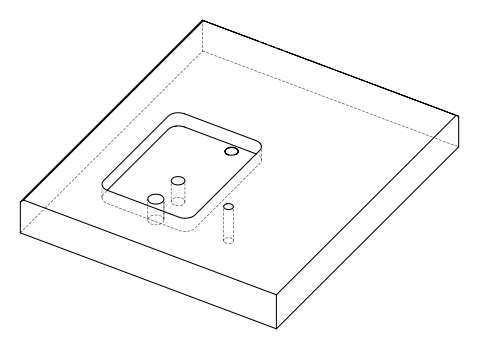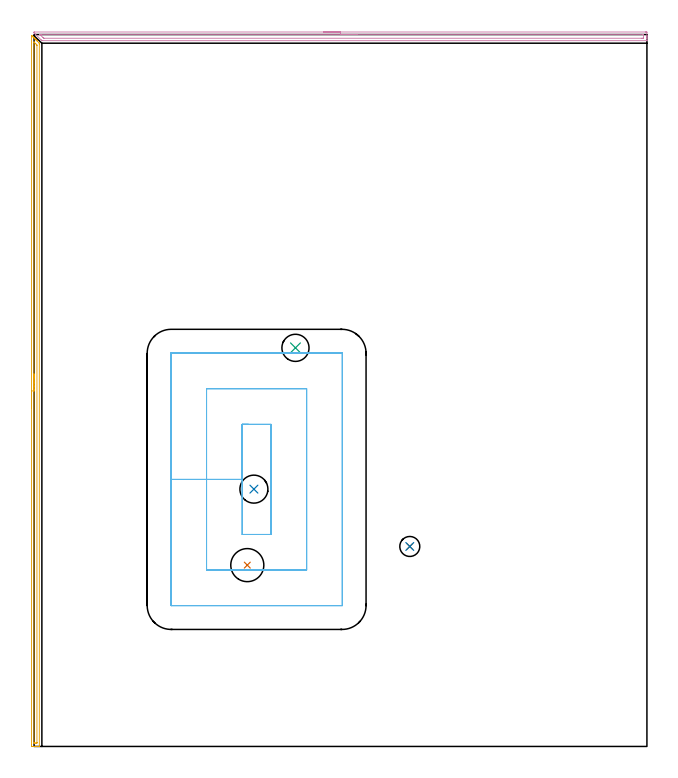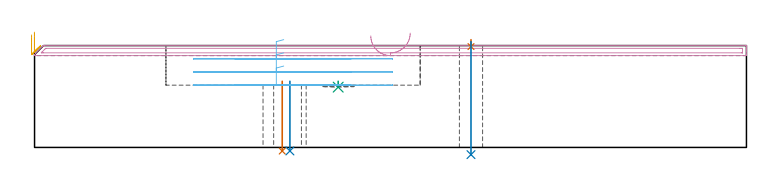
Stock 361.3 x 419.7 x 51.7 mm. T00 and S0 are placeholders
(PLAN: 8 operations, 6 tool changes, 20.1 min)
(1 INDEXABLE_INSERT_DRILL_THROUGH_HOLE_FROM_SOLID | STEP1HOLE | NXT0302_010 | 0.15 min | 15416 mm3)
(2 INDEXABLE_INSERT_DRILL_THROUGH_HOLE_FROM_SOLID_1 | STEP1HOLE_2 | NXT0302_004 | 0.15 min | 11033 mm3)
(3 INDEXABLE_INSERT_DRILL_BLIND_HOLE_FROM_SOLID | STEP1POCKET | NXT0302_003 | 0.02 min | 4193 mm3)
(4 AREA_MILL | FG_CHAMFER_SURFACE | UGT0205_001 | 5.94 min | 4701 mm3)
(5 AREA_MILL_1 | FG_CHAMFER_SURFACE_1 | UGT0205_001 | 6.85 min | 4401 mm3)
(6 MILL_RECTANGULAR_POCKET | POCKET_RECTANGULAR_STRAIGHT | UGT0201_006 | Follow Part, ap 7, ae 75% | 6.69 min | 441012 mm3)
(7 SPOT_DRILL | STEP1HOLE_1 | NXT0321_9005460120000 | 0.03 min | 3 mm3)
(8 DRILL_THROUGH_HOLE_INTO_CENTER | STEP1HOLE_1 | NXT0301_089 | 0.23 min | 5630 mm3)
(TOOL NXT0302_010 | Index. Insert Drill 19.5mm [880-D1950L25-05] | D19.5 PA176 FL98 Z2)
(TOOL NXT0302_004 | Index. Insert Drill 16.5mm [880-D1650L20-05] | D16.5 PA176 FL83 Z2)
(TOOL NXT0302_003 | Index. Insert Drill 16mm [880-D1600L20-05] | D16 PA176 FL80 Z2)
(TOOL UGT0205_001 | Chamfer Mill 20 x 3 x 45 deg. | D20 FL50 Z2)
(TOOL UGT0201_006 | End Mill 28 mm | D28 FL25 Z2)
(TOOL NXT0321_9005460120000 | NC Spot Drill, 142deg, 12mm, Carbide, Uncoated | D12 PA142 FL30 Z2)
(TOOL NXT0301_089 | Carbide Drill 11.8mm [860.1-1180-035A1-MM 2214] | D11.8 PA140 FL55 Z2)
(OP 1 INDEXABLE_INSERT_DRILL_THROUGH_HOLE_FROM_SOLID)
G17 G21 G94 G90
T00 M6
G54
G17 G0 G90 X125.7 Y106.9 S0 M3
G43 Z61.7 H1
G94 G81 G98 Z-1.84 F250. R33.6
G80
M5
M2
(OP 2 INDEXABLE_INSERT_DRILL_THROUGH_HOLE_FROM_SOLID_1)
G17 G21 G94 G90
T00 M6
G54
G17 G0 G90 X129.6 Y151.7 S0 M3
G43 Z61.7 H1
G94 G81 G98 Z-1.788 F250. R33.6
G80
M5
M2
(OP 3 INDEXABLE_INSERT_DRILL_BLIND_HOLE_FROM_SOLID)
G17 G21 G94 G90
T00 M6
G54
G17 G0 G90 X154.1 Y235. S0 M3
G43 Z61.7 H1
G94 G81 G98 Z30.6 F250. R33.6
G80
M5
M2
(OP 4 AREA_MILL)
G17 G21 G94 G90
T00 M6
G54
G17 G0 G90 X170.65 Y421.2 S1061 M3
G43 Z61.7 H0
Z56.6
G94 G1 X170.688 Z55.728 F250.
X170.802 Z54.863
X170.991 Z54.012
X171.253 Z53.18
X171.587 Z52.374
X171.99 Z51.6
X172.458 Z50.864
X172.99 Z50.172
X173.579 Z49.529
X174.222 Z48.939
X174.914 Z48.408
X175.65 Z47.94
X176.424 Z47.537
X177.23 Z47.203
X178.062 Z46.941
X178.913 Z46.752
X179.778 Z46.638
X180.65 Z46.6
X360.311
X360.681 Y421.199 Z46.601
X361.046 Y421.196 Z46.602
X361.29 Y421.192 Z46.604
X361.3 Y420.838 Z46.958
Y419.088 Z48.707
Y418.551 Z49.246
Y418.212 Z49.584
Y417.676 Z50.12
Y417.337 Z50.457
Y416.38 Z51.42
X361.297 Y416.237 Z51.555
X361.29 Y416.102 Z51.689
X361.127 Y416.1 Z51.7
X5.087
X4.6 Y416.107 Z51.693
X4.571 Y416.132 Z51.668
X4.285 Y416.415 Z51.385
X4.237 Y416.462 Z51.337
X0.619 Y420.079 Z47.718
X0.239 Y420.461 Z47.339
X0.024 Y420.679 Z47.12
X0.002 Y420.709 Z47.088
X0. Y420.908 Z46.891
Y421.192 Z46.606
X0.085 Y421.2 Z46.6
X180.65
Y419.786 Z48.014
X358.894 Y419.785 Z48.015
X359.076 Y419.784 Z48.016
X359.245 Y419.781 Z48.019
X359.282 Y419.779 Z48.021
X359.29 Y419.76 Z48.04
X359.293 Y419.729 Z48.071
X359.299 Y419.566 Z48.234
Y417.815 Z49.985
X359.296 Y417.682 Z50.118
X359.29 Y417.576 Z50.224
X359.285 Y417.521 Z50.279
X359.249 Y417.52 Z50.28
X358.894 Y417.516 Z50.284
X358.713 Y417.515 Z50.285
X358. Y417.514 Z50.286
X5.799 Y417.515 Z50.285
X5.711 Y417.516 Z50.284
X5.667 Y417.519 Z50.281
X5.649 Y417.521 Z50.279
X5.583 Y417.578 Z50.222
X5.245 Y417.908 Z49.892
X5.087 Y418.063 Z49.737
X4.063 Y419.088 Z48.712
X3.938 Y419.215 Z48.585
X3.707 Y419.455 Z48.345
X3.397 Y419.779 Z48.021
X3.485 Y419.781 Z48.019
X4.193 Y419.785 Z48.015
X4.374 Y419.786 Z48.014
X180.65
X181.522 Z48.052
X182.386 Z48.166
X183.238 Z48.355
X184.07 Z48.617
X184.876 Z48.951
X185.65 Z49.354
X186.386 Z49.823
X187.078 Z50.354
X187.721 Z50.943
X188.31 Z51.586
X188.841 Z52.278
X189.31 Z53.014
X189.713 Z53.788
X190.047 Z54.594
X190.309 Z55.426
X190.498 Z56.278
X190.612 Z57.143
X190.65 Z58.014
G0 Z61.7
M5
M2
(OP 5 AREA_MILL_1)
G17 G21 G94 G90
T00 M6
G54
G17 G0 G90 X-1.5 Y199.6 S1061 M3
G43 Z61.7 H0
Z57.1
G94 G1 Y199.638 Z56.228 F250.
Y199.752 Z55.364
Y199.941 Z54.512
Y200.203 Z53.68
Y200.537 Z52.874
Y200.94 Z52.1
Y201.409 Z51.364
Y201.94 Z50.672
Y202.529 Z50.029
Y203.172 Z49.44
Y203.864 Z48.908
Y204.6 Z48.44
Y205.374 Z48.037
Y206.18 Z47.703
Y207.012 Z47.441
Y207.864 Z47.252
Y208.729 Z47.138
Y209.6 Z47.1
Y418.939
X-1.495 Y419.181 Z47.103
X-1.494 Y419.183 Z47.105
X-1.48 Y419.181 Z47.119
X-1.231 Y418.931 Z47.369
X-1.183 Y418.883 Z47.416
X-0.974 Y418.676 Z47.622
X-0.885 Y418.586 Z47.714
X-0.767 Y418.468 Z47.832
X-0.678 Y418.38 Z47.918
X-0.587 Y418.288 Z48.012
X-0.474 Y418.174 Z48.126
X-0.382 Y418.084 Z48.214
X-0.29 Y417.99 Z48.31
X-0.18 Y417.881 Z48.419
X-0.087 Y417.789 Z48.509
X0.008 Y417.693 Z48.607
X0.113 Y417.587 Z48.713
X0.209 Y417.493 Z48.805
X0.306 Y417.395 Z48.905
X0.407 Y417.293 Z49.006
X0.504 Y417.198 Z49.1
X0.603 Y417.097 Z49.203
X0.701 Y417. Z49.3
X0.8 Y416.902 Z49.396
X0.901 Y416.799 Z49.5
X0.994 Y416.706 Z49.594
X1.096 Y416.606 Z49.692
X1.199 Y416.502 Z49.798
X1.288 Y416.413 Z49.887
X1.391 Y416.311 Z49.987
X1.496 Y416.204 Z50.096
X1.581 Y416.119 Z50.181
X1.687 Y416.015 Z50.283
X1.794 Y415.906 Z50.393
X1.875 Y415.825 Z50.474
X1.982 Y415.719 Z50.578
X3.017 Y414.684 Z51.615
X3.032 Y414.668 Z51.629
X3.102 Y414.595 Z51.68
X3.1 Y414.12 Z51.7
Y0.168
X3.097 Y0.01 Z51.688
X3.07 Y0.007 Z51.661
X2.704 Y0. Z51.303
X2.354 Z50.953
X1.687 Z50.282
X0.466 Z49.063
X-0.087 Z48.508
X-0.697 Z47.898
X-0.974 Y0.001 Z47.622
X-1.219 Y0.003 Z47.377
X-1.491 Y0.008 Z47.105
X-1.494 Y0.091 Z47.103
X-1.499 Y0.615 Z47.101
X-1.5 Y1.145 Z47.1
Y209.6
X-0.086 Z48.514
Y415.012
X-0.079 Y415.234 Z48.521
X-0.071 Y415.311 Z48.529
X-0.018 Y415.263 Z48.582
X0.039 Y415.209 Z48.639
X0.237 Y415.013 Z48.837
X0.8 Y414.45 Z49.4
X1.129 Y414.12 Z49.729
X1.463 Y413.78 Z50.063
X1.679 Y413.557 Z50.279
X1.682 Y413.451 Z50.282
X1.686 Y413.228 Z50.286
Y2.402
X1.684 Y2.178 Z50.284
X1.682 Y2.067 Z50.282
X1.679 Y2.02 Z50.279
X1.595 Y2.01 Z50.195
X1.196 Y2.002 Z49.796
X0.8 Y2.001 Z49.4
X0.31 Z48.91
X0.055 Y2.006 Z48.655
X-0.049 Y2.01 Z48.551
X-0.079 Y2.019 Z48.521
X-0.082 Y2.067 Z48.519
X-0.084 Y2.178 Z48.516
X-0.086 Y2.4 Z48.514
Y209.6
Y210.472 Z48.552
Y211.337 Z48.666
Y212.188 Z48.855
Y213.02 Z49.117
Y213.826 Z49.451
Y214.6 Z49.854
Y215.336 Z50.323
Y216.028 Z50.854
Y216.671 Z51.443
Y217.261 Z52.086
Y217.792 Z52.778
Y218.26 Z53.514
Y218.663 Z54.288
Y218.997 Z55.094
Y219.259 Z55.926
Y219.448 Z56.778
Y219.562 Z57.643
Y219.6 Z58.514
G0 Z61.7
M5
M2
(OP 6 MILL_RECTANGULAR_POCKET)
G17 G21 G94 G90
T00 M6
G54
G17 G0 G90 X126.451 Y189.9 S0 M3
G43 Z61.7 H0
Z54.7
G94 G1 X122.7 Z53.695 F250.
Y157.45 Z45.
Y125. F500.
X139.7
Y189.9
X122.7
Y157.45
X101.7
Y104.
X160.7
Y210.9
X101.7
Y157.45
X80.7
Y83.1
X80.705 Y83.045
X80.745 Y83.005
X80.8 Y83.
X181.6
X181.655 Y83.005
X181.695 Y83.045
X181.7 Y83.1
Y231.8
X181.695 Y231.855
X181.655 Y231.895
X181.6 Y231.9
X80.8
X80.745 Y231.895
X80.705 Y231.855
X80.7 Y231.8
Y157.45
Y156.45
G0 X126.451 Y189.9 Z48.
G1 X122.7 Z46.995 F250.
Y157.45 Z38.3
Y125. F500.
X139.7
Y189.9
X122.7
Y157.45
X101.7
Y104.
X160.7
Y210.9
X101.7
Y157.45
X80.7
Y83.1
X80.705 Y83.045
X80.745 Y83.005
X80.8 Y83.
X181.6
X181.655 Y83.005
X181.695 Y83.045
X181.7 Y83.1
Y231.8
X181.695 Y231.855
X181.655 Y231.895
X181.6 Y231.9
X80.8
X80.745 Y231.895
X80.705 Y231.855
X80.7 Y231.8
Y157.45
Y156.45
G0 X126.451 Y189.9 Z41.3
G1 X122.7 Z40.295 F250.
Y157.45 Z31.6
Y125. F500.
X139.7
Y189.9
X122.7
Y157.45
X101.7
Y104.
X160.7
Y210.9
X101.7
Y157.45
X80.7
Y83.1
X80.705 Y83.045
X80.745 Y83.005
X80.8 Y83.
X181.6
X181.655 Y83.005
X181.695 Y83.045
X181.7 Y83.1
Y231.8
X181.695 Y231.855
X181.655 Y231.895
X181.6 Y231.9
X80.8
X80.745 Y231.895
X80.705 Y231.855
X80.7 Y231.8
Y157.45
Y156.45
G0 Z61.7
M5
M2
(OP 7 SPOT_DRILL)
G17 G21 G94 G90
T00 M6
G54
G17 G0 G90 X221.5 Y117.9 S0 M3
G43 Z61.7 H0
G94 G81 G98 Z51.188 F250. R54.7
G80
M5
M2
(OP 8 DRILL_THROUGH_HOLE_INTO_CENTER)
G17 G21 G94 G90
T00 M6
G54
G17 G0 G90 X221.5 Y117.9 S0 M3
G43 Z61.7 H1
G94 G73 G98 Z-3.647 F250. Q11.069 R53.7
G80
M5
M2
